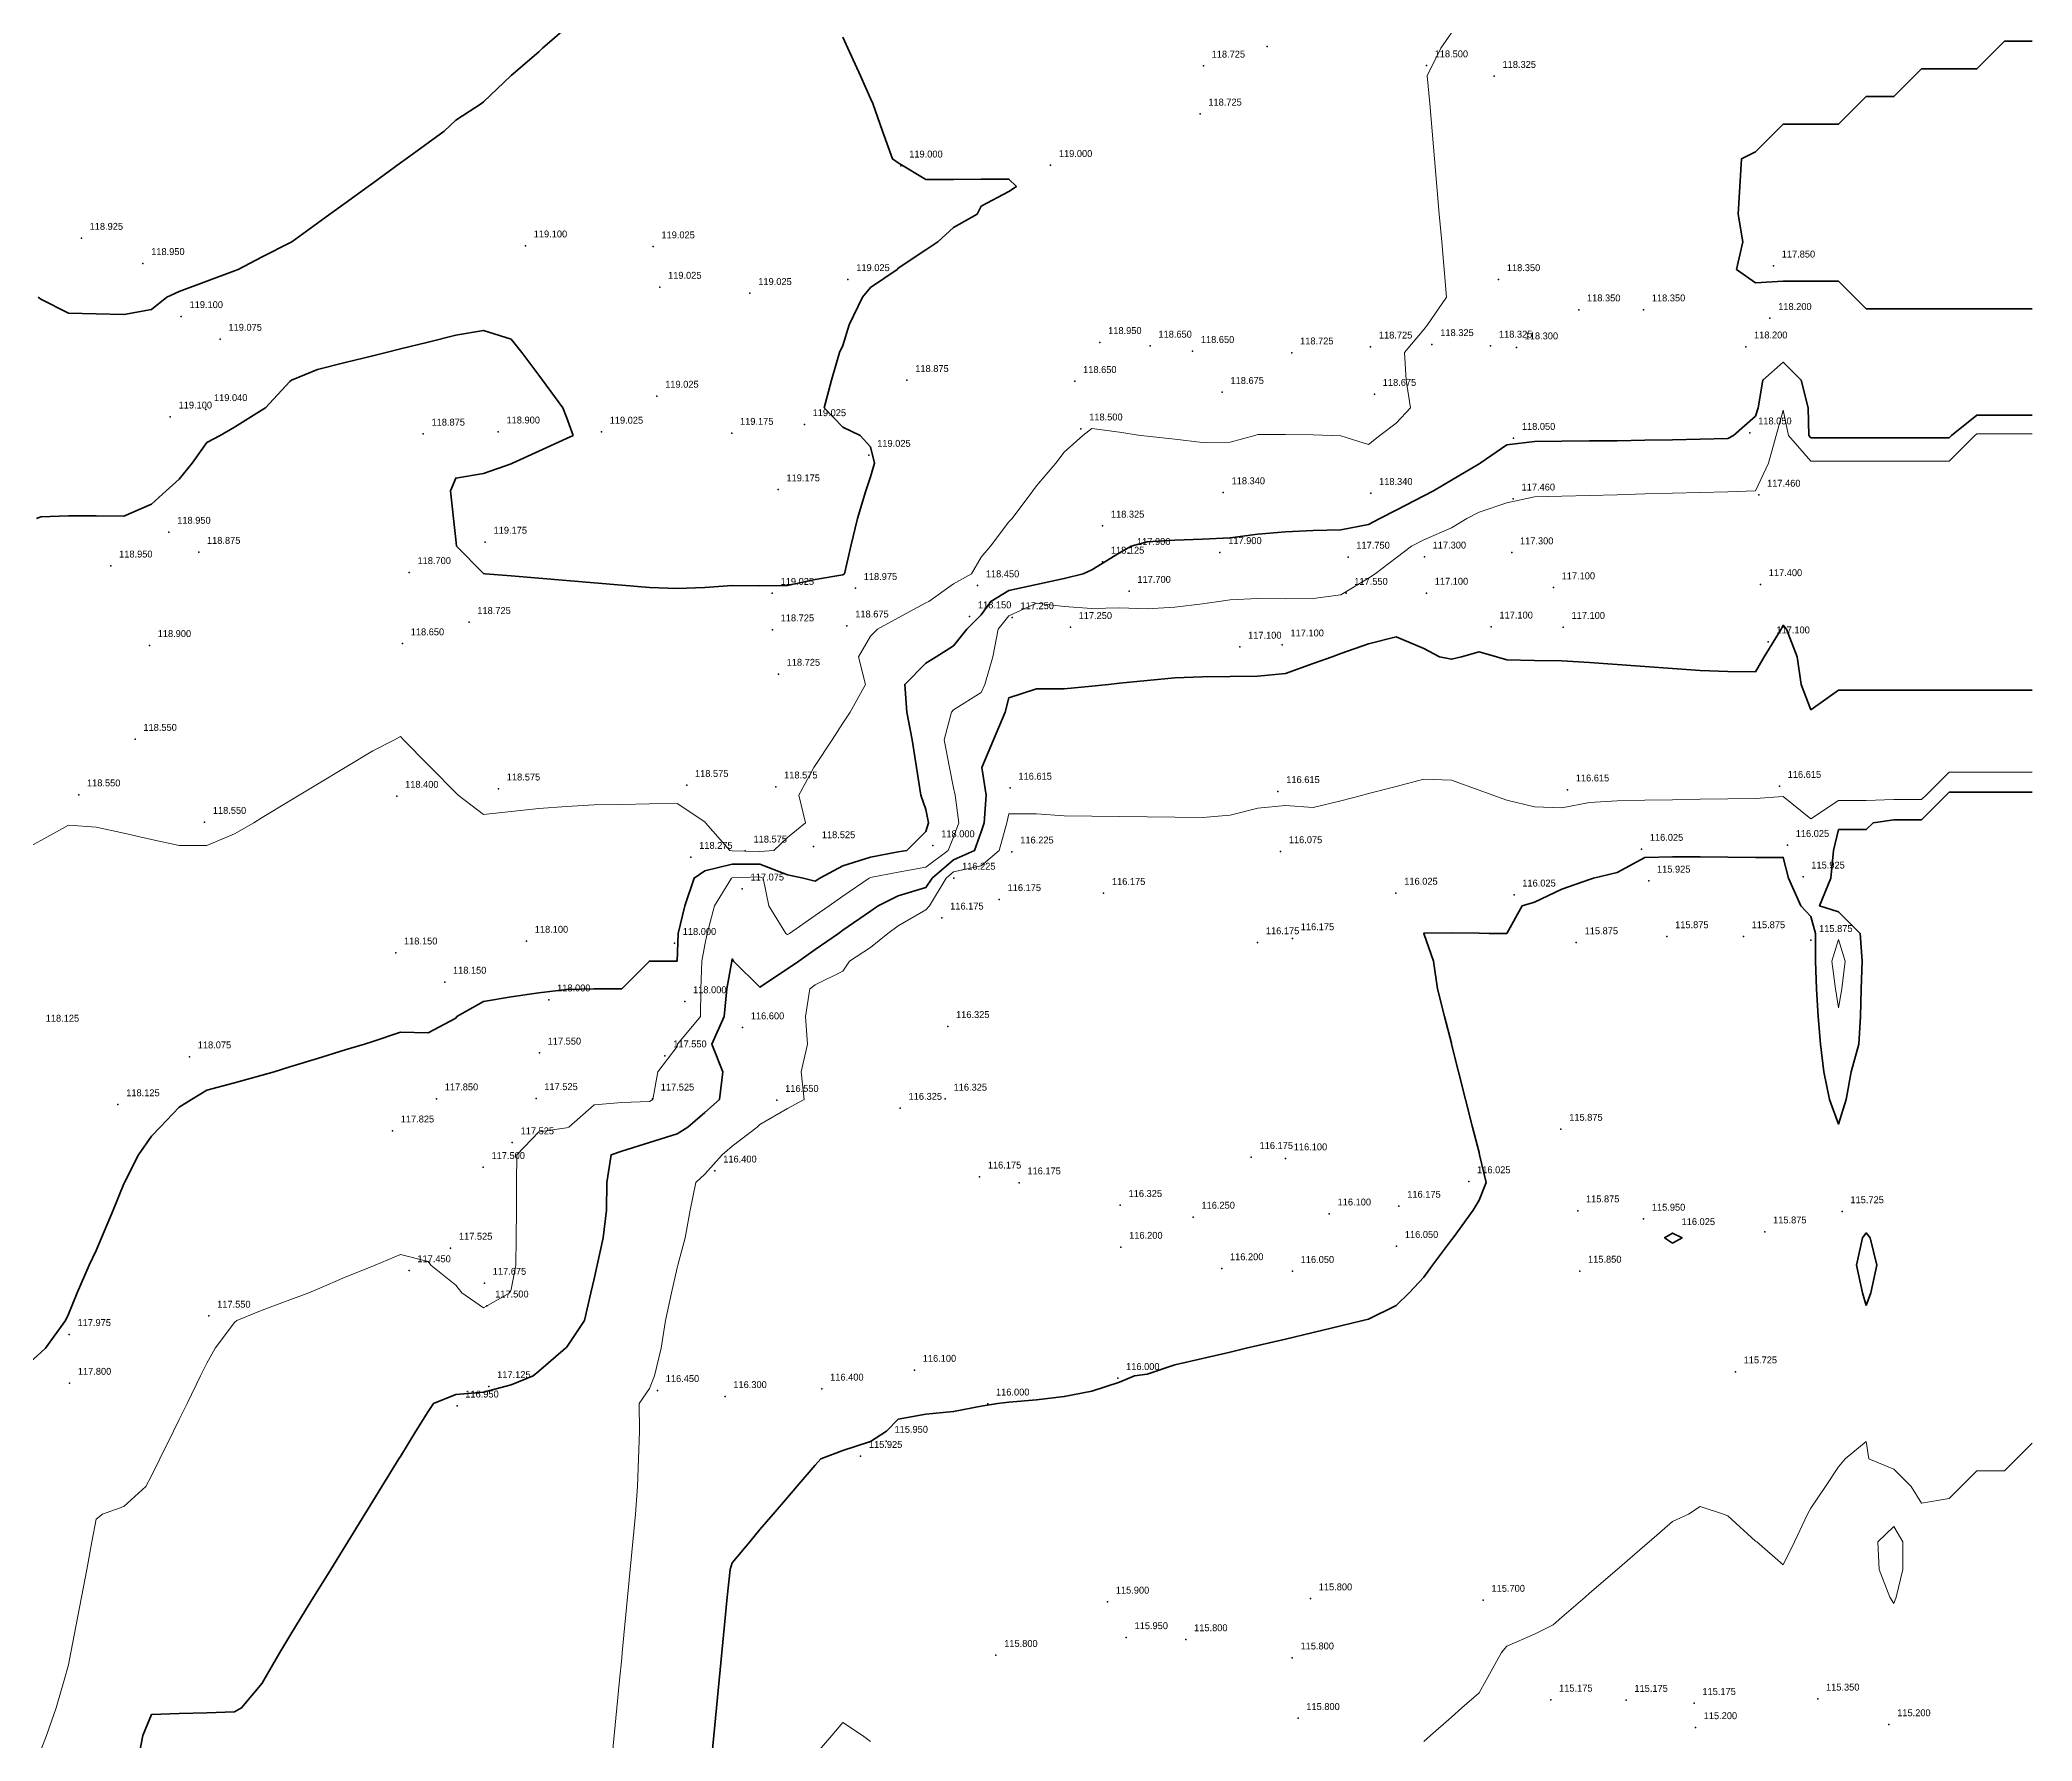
# Model space of a CAD drawing. Header units: metres. Extents: x 287882 to 288136, y 62808 to 63073.
# Drawn here: x 288062.6 to 288134.6, y 62880.8 to 62942.3 of the extents above; entities that cross this region are included whole.
import ezdxf

# ---------------------------------------------------------------- set-up
doc = ezdxf.new("R2010")
doc.units = ezdxf.units.M
for name, color, linetype in [('TOPO-CONT-PRIMARY', 2, 'Continuous'), ('TOPO-CONT-SECONDARY', 253, 'Continuous'), ('TOPO-CONT-TEXT', 3, 'Continuous'), ('TOPO-POINTS', 1, 'Continuous')]:
    doc.layers.add(name, color=color, linetype=linetype)

msp = doc.modelspace()

# ---------------------------------------------------------------- linework, layer by layer
at = {"layer": 'TOPO-CONT-PRIMARY', "lineweight": 35}
for points, elevation in [([(288062.445, 62925.043), (288062.6, 62925.104), (288063.6, 62925.137), (288064.6, 62925.143), (288065.6, 62925.129), (288066.6, 62925.564), (288067.128, 62926.043), (288067.6, 62926.467), (288068.064, 62927.043), (288068.6, 62927.789), (288069.084, 62928.043), (288069.6, 62928.339), (288070.6, 62928.964), (288070.719, 62929.043), (288071.6, 62929.991), (288071.66, 62930.043), (288072.6, 62930.431), (288073.6, 62930.678), (288074.6, 62930.924), (288075.085, 62931.043), (288075.6, 62931.17), (288076.6, 62931.417), (288077.6, 62931.663), (288078.6, 62931.842), (288079.6, 62931.526), (288079.994, 62931.043), (288080.6, 62930.224), (288080.734, 62930.043), (288081.474, 62929.043), (288081.6, 62928.699), (288081.842, 62928.043), (288081.6, 62927.933), (288080.6, 62927.475), (288079.656, 62927.043), (288079.6, 62927.018), (288078.6, 62926.669), (288077.6, 62926.505), (288077.405, 62926.043), (288077.516, 62925.043), (288077.6, 62924.277), (288077.628, 62924.043), (288078.6, 62923.049), (288078.669, 62923.043), (288079.6, 62922.966), (288080.6, 62922.882), (288081.6, 62922.799), (288082.6, 62922.716), (288083.6, 62922.632), (288084.6, 62922.549), (288085.6, 62922.511), (288086.6, 62922.548), (288087.6, 62922.619), (288088.6, 62922.603), (288089.6, 62922.623), (288090.6, 62922.83), (288091.6, 62923.002), (288091.662, 62923.043), (288091.883, 62924.043), (288092.129, 62925.043), (288092.426, 62926.043), (288092.6, 62926.543), (288092.735, 62927.043), (288092.6, 62927.626), (288092.22, 62928.043), (288091.6, 62928.338), (288090.923, 62929.043), (288091.189, 62930.043), (288091.479, 62931.043), (288091.6, 62931.291), (288091.827, 62932.043), (288092.306, 62933.043), (288092.6, 62933.39), (288093.563, 62934.043), (288093.6, 62934.086), (288094.6, 62934.748), (288095.035, 62935.043), (288095.6, 62935.557), (288096.453, 62936.043), (288096.6, 62936.329), (288097.6, 62936.868), (288097.874, 62937.043), (288097.6, 62937.309), (288096.6, 62937.305), (288095.6, 62937.302), (288094.6, 62937.298), (288093.6, 62937.893), (288093.391, 62938.043), (288093.031, 62939.043), (288092.681, 62940.043), (288092.6, 62940.223), (288092.23, 62941.043), (288091.779, 62942.043), (288091.6, 62942.44)], 119), ([(288081.6, 62942.787), (288080.742, 62942.043), (288080.6, 62941.912), (288079.6, 62941.054), (288079.588, 62941.043), (288078.6, 62940.102), (288078.535, 62940.043), (288077.6, 62939.437), (288077.179, 62939.043), (288076.6, 62938.623), (288075.803, 62938.043), (288075.6, 62937.896), (288074.6, 62937.169), (288074.428, 62937.043), (288073.6, 62936.442), (288073.052, 62936.043), (288072.6, 62935.715), (288071.676, 62935.043), (288071.6, 62935.007), (288070.6, 62934.505), (288069.737, 62934.043), (288069.6, 62933.992), (288068.6, 62933.618), (288067.6, 62933.244), (288067.15, 62933.043), (288066.6, 62932.598), (288065.6, 62932.41), (288064.6, 62932.435), (288063.6, 62932.466), (288062.6, 62932.967), (288062.495, 62933.043)], 119), ([(288134.6, 62932.615), (288133.6, 62932.615), (288132.6, 62932.615), (288131.6, 62932.615), (288130.6, 62932.615), (288129.6, 62932.615), (288128.6, 62932.615), (288128.172, 62933.043), (288127.6, 62933.615), (288126.6, 62933.615), (288125.6, 62933.615), (288124.6, 62933.56), (288123.914, 62934.043), (288124.142, 62935.043), (288123.972, 62936.043), (288124.034, 62937.043), (288124.085, 62938.043), (288124.6, 62938.293), (288125.35, 62939.043), (288125.6, 62939.293), (288126.6, 62939.293), (288127.6, 62939.293), (288128.35, 62940.043), (288128.6, 62940.293), (288129.6, 62940.293), (288130.35, 62941.043), (288130.6, 62941.293), (288131.6, 62941.293), (288132.6, 62941.293), (288133.35, 62942.043), (288133.6, 62942.293), (288134.6, 62942.293)], 118), ([(288061.659, 62894.043), (288062.6, 62894.894), (288062.768, 62895.043), (288063.49, 62896.043), (288063.6, 62896.273), (288063.905, 62897.043), (288064.343, 62898.043), (288064.6, 62898.581), (288064.792, 62899.043), (288065.207, 62900.043), (288065.6, 62900.992), (288065.621, 62901.043), (288066.126, 62902.043), (288066.6, 62902.716), (288066.915, 62903.043), (288067.6, 62903.756), (288068.046, 62904.043), (288068.6, 62904.381), (288069.6, 62904.638), (288070.6, 62904.918), (288071.029, 62905.043), (288071.6, 62905.218), (288072.6, 62905.524), (288073.6, 62905.83), (288074.298, 62906.043), (288074.6, 62906.136), (288075.6, 62906.468), (288076.6, 62906.445), (288077.6, 62906.98), (288077.644, 62907.043), (288078.6, 62907.586), (288079.6, 62907.745), (288080.6, 62907.888), (288081.6, 62908.012), (288082.6, 62908.043), (288082.6, 62908.043), (288083.6, 62908.043), (288084.6, 62909.043), (288084.6, 62909.043), (288085.6, 62909.043), (288085.639, 62910.043), (288085.877, 62911.043), (288086.22, 62912.043), (288086.6, 62912.304), (288087.6, 62912.542), (288088.6, 62912.548), (288089.6, 62912.156), (288090.161, 62912.043), (288090.6, 62911.931), (288090.761, 62912.043), (288091.6, 62912.49), (288092.6, 62912.799), (288093.6, 62912.985), (288093.914, 62913.043), (288094.6, 62913.727), (288094.693, 62914.043), (288094.6, 62914.518), (288094.418, 62915.043), (288094.262, 62916.043), (288094.107, 62917.043), (288093.912, 62918.043), (288093.832, 62919.043), (288094.6, 62919.815), (288094.966, 62920.043), (288095.6, 62920.438), (288096.076, 62921.043), (288096.6, 62921.558), (288096.944, 62922.043), (288097.6, 62922.436), (288098.6, 62922.66), (288099.6, 62922.869), (288100.284, 62923.043), (288100.6, 62923.19), (288101.6, 62923.798), (288102.027, 62924.043), (288102.6, 62924.195), (288103.6, 62924.262), (288104.6, 62924.3), (288105.6, 62924.348), (288106.6, 62924.471), (288107.6, 62924.564), (288108.6, 62924.611), (288109.6, 62924.629), (288110.6, 62924.828), (288111.015, 62925.043), (288111.6, 62925.348), (288112.6, 62925.859), (288112.958, 62926.043), (288113.6, 62926.424), (288114.6, 62927.018), (288114.643, 62927.043), (288115.6, 62927.7), (288116.6, 62927.824), (288117.6, 62927.834), (288118.6, 62927.844), (288119.6, 62927.853), (288120.6, 62927.868), (288121.6, 62927.89), (288122.6, 62927.912), (288123.6, 62927.935), (288123.802, 62928.043), (288124.6, 62928.743), (288124.69, 62929.043), (288124.857, 62930.043), (288125.6, 62930.689), (288126.246, 62930.043), (288126.507, 62929.043), (288126.527, 62928.043), (288126.6, 62927.959), (288127.6, 62927.959), (288128.6, 62927.959), (288129.6, 62927.959), (288130.6, 62927.959), (288131.6, 62927.959), (288131.685, 62928.043), (288132.6, 62928.773), (288133.6, 62928.773), (288134.6, 62928.773)], 118), ([(288066.094, 62880.043), (288066.284, 62881.043), (288066.6, 62881.807), (288067.6, 62881.84), (288068.6, 62881.869), (288069.6, 62881.898), (288069.853, 62882.043), (288070.6, 62882.938), (288070.659, 62883.043), (288071.233, 62884.043), (288071.6, 62884.651), (288071.843, 62885.043), (288072.46, 62886.043), (288072.6, 62886.271), (288073.077, 62887.043), (288073.6, 62887.892), (288073.694, 62888.043), (288074.311, 62889.043), (288074.6, 62889.513), (288074.928, 62890.043), (288075.545, 62891.043), (288075.6, 62891.133), (288076.162, 62892.043), (288076.6, 62892.754), (288076.791, 62893.043), (288077.6, 62893.368), (288078.6, 62893.459), (288079.6, 62893.725), (288080.397, 62894.043), (288080.6, 62894.217), (288081.568, 62895.043), (288081.6, 62895.074), (288082.26, 62896.043), (288082.485, 62897.043), (288082.6, 62897.554), (288082.71, 62898.043), (288082.935, 62899.043), (288083.052, 62900.043), (288083.058, 62901.043), (288083.221, 62902.043), (288083.6, 62902.171), (288084.6, 62902.484), (288085.6, 62902.797), (288085.992, 62903.043), (288086.6, 62903.572), (288087.138, 62904.043), (288087.262, 62905.043), (288086.855, 62906.043), (288087.301, 62907.043), (288087.405, 62908.043), (288087.585, 62909.043), (288087.6, 62909.117), (288087.645, 62909.043), (288088.6, 62908.099), (288089.6, 62908.762), (288090.005, 62909.043), (288090.6, 62909.458), (288091.441, 62910.043), (288091.6, 62910.154), (288092.6, 62910.85), (288092.877, 62911.043), (288093.6, 62911.406), (288094.6, 62911.705), (288094.832, 62912.043), (288095.6, 62912.7), (288096.358, 62913.043), (288096.6, 62913.72), (288096.701, 62914.043), (288096.784, 62915.043), (288096.617, 62916.043), (288097.043, 62917.043), (288097.46, 62918.043), (288097.6, 62918.559), (288098.6, 62918.882), (288099.6, 62918.884), (288100.6, 62918.984), (288101.2, 62919.043), (288101.6, 62919.083), (288102.6, 62919.183), (288103.6, 62919.283), (288104.6, 62919.314), (288105.6, 62919.329), (288106.6, 62919.34), (288107.6, 62919.439), (288108.6, 62919.797), (288109.289, 62920.043), (288109.6, 62920.155), (288110.6, 62920.513), (288111.6, 62920.758), (288112.6, 62920.342), (288113.171, 62920.043), (288113.6, 62919.953), (288113.964, 62920.043), (288114.6, 62920.227), (288115.235, 62920.043), (288115.6, 62919.93), (288116.6, 62919.905), (288117.6, 62919.9), (288118.6, 62919.834), (288119.6, 62919.763), (288120.6, 62919.693), (288121.6, 62919.622), (288122.6, 62919.551), (288123.6, 62919.511), (288124.6, 62919.501), (288124.916, 62920.043), (288125.525, 62921.043), (288125.6, 62921.181), (288125.717, 62921.043), (288126.109, 62920.043), (288126.253, 62919.043), (288126.6, 62918.128), (288127.6, 62918.837), (288128.6, 62918.837), (288129.6, 62918.837), (288130.6, 62918.837), (288131.6, 62918.837), (288132.6, 62918.837), (288133.6, 62918.837), (288134.6, 62918.837)], 117), ([(288086.834, 62880.043), (288086.931, 62881.043), (288087.027, 62882.043), (288087.123, 62883.043), (288087.22, 62884.043), (288087.316, 62885.043), (288087.412, 62886.043), (288087.517, 62887.043), (288087.6, 62887.286), (288088.228, 62888.043), (288088.6, 62888.491), (288089.074, 62889.043), (288089.6, 62889.653), (288089.937, 62890.043), (288090.6, 62890.813), (288090.799, 62891.043), (288091.6, 62891.353), (288092.6, 62891.674), (288093.173, 62892.043), (288093.6, 62892.485), (288094.6, 62892.665), (288095.6, 62892.754), (288096.6, 62892.946), (288097.185, 62893.043), (288097.6, 62893.094), (288098.6, 62893.175), (288099.6, 62893.298), (288100.6, 62893.49), (288101.6, 62893.823), (288102.143, 62894.043), (288102.6, 62894.104), (288103.6, 62894.441), (288104.6, 62894.674), (288105.6, 62894.907), (288106.184, 62895.043), (288106.6, 62895.14), (288107.6, 62895.374), (288108.6, 62895.611), (288109.6, 62895.851), (288110.402, 62896.043), (288110.6, 62896.091), (288111.6, 62896.594), (288112.072, 62897.043), (288112.6, 62897.617), (288112.921, 62898.043), (288113.6, 62898.96), (288113.662, 62899.043), (288114.39, 62900.043), (288114.6, 62900.402), (288114.856, 62901.043), (288114.62, 62902.043), (288114.6, 62902.121), (288114.365, 62903.043), (288114.115, 62904.043), (288113.862, 62905.043), (288113.609, 62906.043), (288113.6, 62906.08), (288113.354, 62907.043), (288113.104, 62908.043), (288112.953, 62909.043), (288112.6, 62910.039), (288112.599, 62910.043), (288112.6, 62910.046), (288113.6, 62910.064), (288114.6, 62910.049), (288114.961, 62910.043), (288115.6, 62910.034), (288115.606, 62910.043), (288116.164, 62911.043), (288116.6, 62911.177), (288117.6, 62911.636), (288118.6, 62911.994), (288118.737, 62912.043), (288119.6, 62912.238), (288120.6, 62912.789), (288121.6, 62912.815), (288122.6, 62912.809), (288123.6, 62912.801), (288124.6, 62912.79), (288125.6, 62912.789), (288125.793, 62912.043), (288126.241, 62911.043), (288126.6, 62910.652), (288126.763, 62910.043), (288126.763, 62909.043), (288126.807, 62908.043), (288126.866, 62907.043), (288126.947, 62906.043), (288127.069, 62905.043), (288127.269, 62904.043), (288127.6, 62903.152), (288127.878, 62904.043), (288128.05, 62905.043), (288128.334, 62906.043), (288128.388, 62907.043), (288128.423, 62908.043), (288128.449, 62909.043), (288128.38, 62910.043), (288127.6, 62910.824), (288126.908, 62911.043), (288127.325, 62912.043), (288127.419, 62913.043), (288127.6, 62913.793), (288128.6, 62913.793), (288128.85, 62914.043), (288129.6, 62914.152), (288130.6, 62914.152), (288131.492, 62915.043), (288131.6, 62915.152), (288132.6, 62915.152), (288133.6, 62915.152), (288134.6, 62915.152)], 116), ([(288121.6, 62898.85), (288121.944, 62899.043), (288121.6, 62899.209), (288121.309, 62899.043), (288121.6, 62898.85)], 116), ([(288128.6, 62896.586), (288128.765, 62897.043), (288128.987, 62898.043), (288128.74, 62899.043), (288128.6, 62899.214), (288128.468, 62899.043), (288128.248, 62898.043), (288128.463, 62897.043), (288128.6, 62896.586)], 116)]:
    msp.add_lwpolyline(points, dxfattribs=dict(at, elevation=elevation))
at = {"layer": 'TOPO-CONT-SECONDARY', "lineweight": 13}
for points, elevation in [([(288061.937, 62913.043), (288062.6, 62913.406), (288063.6, 62913.953), (288064.6, 62913.879), (288065.6, 62913.661), (288066.6, 62913.442), (288067.6, 62913.224), (288068.6, 62913.22), (288069.6, 62913.644), (288070.295, 62914.043), (288070.6, 62914.227), (288071.6, 62914.835), (288071.941, 62915.043), (288072.6, 62915.439), (288073.6, 62916.04), (288073.606, 62916.043), (288074.6, 62916.64), (288075.389, 62917.043), (288075.6, 62917.158), (288075.713, 62917.043), (288076.6, 62916.142), (288076.697, 62916.043), (288077.6, 62915.126), (288077.681, 62915.043), (288078.6, 62914.338), (288079.6, 62914.449), (288080.6, 62914.553), (288081.6, 62914.626), (288082.6, 62914.685), (288083.6, 62914.704), (288084.6, 62914.722), (288085.6, 62914.741), (288086.6, 62914.073), (288086.629, 62914.043), (288087.509, 62913.043), (288087.6, 62913.031), (288088.6, 62913.002), (288089.1, 62913.043), (288089.6, 62913.506), (288090.25, 62914.043), (288090.008, 62915.043), (288090.552, 62916.043), (288090.6, 62916.117), (288091.206, 62917.043), (288091.6, 62917.648), (288091.859, 62918.043), (288092.419, 62919.043), (288092.158, 62920.043), (288092.6, 62920.79), (288092.854, 62921.043), (288093.6, 62921.456), (288094.6, 62921.992), (288094.703, 62922.043), (288095.6, 62922.684), (288096.244, 62923.043), (288096.6, 62923.638), (288096.94, 62924.043), (288097.6, 62924.915), (288097.714, 62925.043), (288098.466, 62926.043), (288098.6, 62926.217), (288099.299, 62927.043), (288099.6, 62927.442), (288100.273, 62928.043), (288100.6, 62928.289), (288101.6, 62928.162), (288102.362, 62928.043), (288102.6, 62928.014), (288103.6, 62927.905), (288104.6, 62927.793), (288105.6, 62927.805), (288106.492, 62928.043), (288106.6, 62928.075), (288107.6, 62928.074), (288108.6, 62928.07), (288109.279, 62928.043), (288109.6, 62928.031), (288110.6, 62927.713), (288111.017, 62928.043), (288111.6, 62928.484), (288112.126, 62929.043), (288111.967, 62930.043), (288111.91, 62931.043), (288112.6, 62931.873), (288112.735, 62932.043), (288113.426, 62933.043), (288113.338, 62934.043), (288113.251, 62935.043), (288113.164, 62936.043), (288113.077, 62937.043), (288112.989, 62938.043), (288112.904, 62939.043), (288112.822, 62940.043), (288112.721, 62941.043), (288113.224, 62942.043), (288113.6, 62942.596)], 118.5), ([(288062.6, 62880.515), (288062.802, 62881.043), (288063.145, 62882.043), (288063.441, 62883.043), (288063.6, 62883.601), (288063.684, 62884.043), (288063.874, 62885.043), (288064.065, 62886.043), (288064.255, 62887.043), (288064.445, 62888.043), (288064.6, 62888.861), (288064.83, 62889.043), (288065.6, 62889.32), (288066.392, 62890.043), (288066.6, 62890.437), (288066.899, 62891.043), (288067.391, 62892.043), (288067.6, 62892.47), (288067.882, 62893.043), (288068.374, 62894.043), (288068.6, 62894.503), (288068.901, 62895.043), (288069.6, 62895.973), (288069.689, 62896.043), (288070.6, 62896.422), (288071.6, 62896.797), (288072.289, 62897.043), (288072.6, 62897.178), (288073.6, 62897.619), (288074.6, 62898.013), (288074.683, 62898.043), (288075.6, 62898.431), (288076.6, 62898.179), (288076.696, 62898.043), (288077.6, 62897.321), (288077.825, 62897.043), (288078.6, 62896.512), (288079.555, 62897.043), (288079.6, 62897.175), (288079.769, 62898.043), (288079.788, 62899.043), (288079.793, 62900.043), (288079.799, 62901.043), (288079.805, 62902.043), (288080.6, 62902.873), (288081.6, 62903.011), (288081.687, 62903.043), (288082.6, 62903.839), (288083.6, 62903.934), (288084.6, 62903.969), (288084.729, 62904.043), (288084.912, 62905.043), (288085.6, 62905.948), (288085.622, 62906.043), (288086.446, 62907.043), (288086.456, 62908.043), (288086.502, 62909.043), (288086.6, 62909.624), (288086.687, 62910.043), (288086.96, 62911.043), (288087.575, 62912.043), (288087.6, 62912.053), (288088.6, 62912.093), (288088.711, 62912.043), (288088.916, 62911.043), (288089.534, 62910.043), (288089.6, 62909.998), (288089.665, 62910.043), (288090.6, 62910.695), (288091.101, 62911.043), (288091.6, 62911.391), (288092.544, 62912.043), (288092.6, 62912.067), (288093.6, 62912.252), (288094.6, 62912.438), (288095.406, 62913.043), (288095.6, 62913.525), (288095.796, 62914.043), (288095.652, 62915.043), (288095.6, 62915.308), (288095.457, 62916.043), (288095.261, 62917.043), (288095.522, 62918.043), (288095.6, 62918.123), (288096.6, 62918.746), (288096.726, 62919.043), (288097.023, 62920.043), (288097.212, 62921.043), (288097.6, 62921.528), (288098.6, 62921.984), (288099.6, 62921.864), (288100.6, 62921.788), (288101.6, 62921.81), (288102.6, 62921.77), (288103.6, 62921.839), (288104.6, 62921.951), (288105.193, 62922.043), (288105.6, 62922.106), (288106.6, 62922.145), (288107.6, 62922.142), (288108.6, 62922.15), (288109.6, 62922.277), (288110.6, 62922.887), (288110.84, 62923.043), (288111.6, 62923.617), (288112.153, 62924.043), (288112.6, 62924.27), (288113.6, 62924.704), (288114.158, 62925.043), (288114.6, 62925.271), (288115.6, 62925.602), (288116.6, 62925.824), (288117.6, 62925.851), (288118.6, 62925.876), (288119.6, 62925.901), (288120.6, 62925.927), (288121.6, 62925.954), (288122.6, 62925.982), (288123.6, 62926.001), (288124.6, 62926.037), (288124.602, 62926.043), (288125.063, 62927.043), (288125.349, 62928.043), (288125.6, 62928.961), (288125.791, 62928.043), (288126.6, 62927.111), (288127.6, 62927.111), (288128.6, 62927.111), (288129.6, 62927.111), (288130.6, 62927.111), (288131.6, 62927.111), (288132.532, 62928.043), (288132.6, 62928.097), (288133.6, 62928.097), (288134.6, 62928.097)], 117.5), ([(288083.235, 62880.043), (288083.331, 62881.043), (288083.428, 62882.043), (288083.524, 62883.043), (288083.6, 62883.836), (288083.62, 62884.043), (288083.717, 62885.043), (288083.813, 62886.043), (288083.909, 62887.043), (288084.005, 62888.043), (288084.102, 62889.043), (288084.172, 62890.043), (288084.202, 62891.043), (288084.249, 62892.043), (288084.234, 62893.043), (288084.6, 62893.593), (288084.789, 62894.043), (288085.031, 62895.043), (288085.188, 62896.043), (288085.395, 62897.043), (288085.6, 62897.956), (288085.63, 62898.043), (288085.895, 62899.043), (288086.07, 62900.043), (288086.278, 62901.043), (288086.6, 62901.342), (288087.235, 62902.043), (288087.6, 62902.356), (288088.499, 62903.043), (288088.6, 62903.13), (288089.6, 62903.716), (288090.193, 62904.043), (288090.095, 62905.043), (288090.313, 62906.043), (288090.241, 62907.043), (288090.397, 62908.043), (288090.6, 62908.182), (288091.6, 62908.683), (288091.834, 62909.043), (288092.6, 62909.534), (288093.218, 62910.043), (288093.6, 62910.31), (288094.6, 62910.897), (288094.734, 62911.043), (288095.334, 62912.043), (288095.6, 62912.271), (288096.6, 62912.481), (288097.251, 62913.043), (288097.521, 62914.043), (288097.6, 62914.36), (288098.6, 62914.36), (288099.6, 62914.291), (288100.6, 62914.278), (288101.6, 62914.266), (288102.6, 62914.253), (288103.6, 62914.241), (288104.6, 62914.228), (288105.6, 62914.314), (288106.6, 62914.57), (288107.6, 62914.668), (288108.6, 62914.594), (288109.6, 62914.836), (288110.394, 62915.043), (288110.6, 62915.097), (288111.6, 62915.358), (288112.6, 62915.619), (288113.6, 62915.58), (288114.6, 62915.222), (288115.098, 62915.043), (288115.6, 62914.863), (288116.6, 62914.616), (288117.6, 62914.579), (288118.6, 62914.779), (288119.6, 62914.839), (288120.6, 62914.856), (288121.6, 62914.872), (288122.6, 62914.889), (288123.6, 62914.907), (288124.6, 62914.925), (288125.6, 62914.996), (288126.6, 62914.181), (288127.6, 62914.849), (288128.6, 62914.849), (288129.6, 62914.877), (288130.6, 62914.877), (288130.767, 62915.043), (288131.6, 62915.877), (288132.6, 62915.877), (288133.6, 62915.877), (288134.6, 62915.877)], 116.5), ([(288127.6, 62907.357), (288127.716, 62908.043), (288127.843, 62909.043), (288127.6, 62909.823), (288127.361, 62909.043), (288127.489, 62908.043), (288127.6, 62907.357)], 116.5), ([(288112.6, 62880.828), (288112.845, 62881.043), (288113.6, 62881.707), (288113.983, 62882.043), (288114.6, 62882.586), (288114.856, 62883.043), (288115.407, 62884.043), (288115.6, 62884.28), (288116.6, 62884.71), (288117.276, 62885.043), (288117.6, 62885.324), (288118.434, 62886.043), (288118.6, 62886.187), (288119.592, 62887.043), (288119.6, 62887.051), (288120.6, 62887.914), (288120.75, 62888.043), (288121.6, 62888.778), (288122.174, 62889.043), (288122.6, 62889.325), (288123.435, 62889.043), (288123.6, 62888.982), (288124.6, 62888.066), (288124.644, 62888.043), (288125.6, 62887.221), (288126.003, 62888.043), (288126.479, 62889.043), (288126.6, 62889.26), (288127.123, 62890.043), (288127.6, 62890.76), (288127.834, 62891.043), (288128.6, 62891.676), (288128.694, 62891.043), (288129.6, 62890.672), (288130.228, 62890.043), (288130.6, 62889.443), (288131.6, 62889.615), (288132.029, 62890.043), (288132.6, 62890.615), (288133.6, 62890.615), (288134.029, 62891.043), (288134.6, 62891.615)], 115.5), ([(288129.6, 62885.815), (288129.683, 62886.043), (288129.928, 62887.043), (288129.928, 62888.043), (288129.6, 62888.599), (288129.018, 62888.043), (288129.071, 62887.043), (288129.451, 62886.043), (288129.6, 62885.815)], 115.5), ([(288090.6, 62880.346), (288091.196, 62881.043), (288091.6, 62881.512), (288092.311, 62881.043), (288092.6, 62880.829)], 115.5)]:
    msp.add_lwpolyline(points, dxfattribs=dict(at, elevation=elevation))
at = {"layer": 'TOPO-POINTS'}
for p in [(288106.945, 62942.098), (288104.632, 62941.402), (288112.695, 62941.412), (288115.15, 62941.031), (288104.513, 62939.668), (288093.697, 62937.791), (288099.108, 62937.809), (288064.061, 62935.177), (288080.119, 62934.902), (288084.736, 62934.868), (288066.287, 62934.265), (288091.782, 62933.684), (288115.305, 62933.683), (288125.245, 62934.175), (288084.976, 62933.407), (288088.239, 62933.182), (288067.674, 62932.347), (288118.204, 62932.59), (288120.548, 62932.589), (288125.118, 62932.279), (288069.082, 62931.528), (288100.889, 62931.409), (288102.707, 62931.279), (288104.241, 62931.087), (288107.829, 62931.034), (288110.679, 62931.247), (288112.899, 62931.335), (288115.02, 62931.279), (288115.95, 62931.217), (288124.243, 62931.25), (288093.915, 62930.037), (288099.984, 62930), (288084.873, 62929.469), (288105.313, 62929.605), (288110.82, 62929.535), (288067.279, 62928.717), (288068.558, 62928.985), (288076.423, 62928.099), (288079.135, 62928.176), (288082.866, 62928.169), (288087.578, 62928.128), (288090.204, 62928.441), (288100.204, 62928.285), (288115.849, 62927.944), (288124.394, 62928.142), (288092.539, 62927.332), (288089.259, 62926.084), (288105.352, 62925.979), (288110.686, 62925.955), (288115.839, 62925.752), (288124.714, 62925.891), (288067.229, 62924.55), (288100.989, 62924.772), (288068.304, 62923.825), (288078.668, 62924.191), (288101.933, 62923.784), (288105.231, 62923.815), (288109.864, 62923.649), (288112.623, 62923.654), (288115.781, 62923.808), (288065.127, 62923.331), (288075.917, 62923.093), (288100.988, 62923.47), (288089.046, 62922.342), (288092.051, 62922.518), (288096.467, 62922.615), (288101.947, 62922.415), (288109.79, 62922.342), (288112.699, 62922.347), (288117.287, 62922.544), (288124.776, 62922.657), (288096.181, 62921.495), (288097.72, 62921.463), (288078.08, 62921.289), (288089.048, 62921.022), (288091.745, 62921.163), (288099.822, 62921.108), (288115.038, 62921.124), (288117.645, 62921.111), (288066.522, 62920.456), (288075.671, 62920.518), (288105.949, 62920.397), (288107.482, 62920.478), (288125.052, 62920.587), (288089.265, 62919.417), (288066.005, 62917.064), (288063.965, 62915.057), (288075.468, 62915.005), (288079.145, 62915.271), (288085.95, 62915.398), (288089.173, 62915.343), (288097.645, 62915.299), (288107.33, 62915.177), (288117.799, 62915.236), (288125.462, 62915.364), (288068.515, 62914.064), (288086.101, 62912.798), (288088.067, 62913.026), (288090.536, 62913.185), (288094.854, 62913.218), (288097.711, 62912.993), (288107.423, 62913.004), (288120.476, 62913.089), (288125.751, 62913.228), (288095.607, 62912.045), (288126.316, 62912.087), (288087.961, 62911.654), (288097.254, 62911.271), (288101.025, 62911.494), (288111.596, 62911.502), (288115.865, 62911.436), (288120.735, 62911.94), (288095.177, 62910.604), (288107.855, 62909.858), (288121.391, 62909.931), (288124.159, 62909.931), (288075.427, 62909.342), (288080.157, 62909.765), (288085.508, 62909.688), (288106.593, 62909.713), (288118.118, 62909.711), (288126.597, 62909.793), (288077.199, 62908.285), (288080.963, 62907.645), (288085.88, 62907.579), (288087.969, 62906.636), (288095.389, 62906.682), (288067.971, 62905.585), (288080.623, 62905.723), (288085.163, 62905.622), (288076.902, 62904.067), (288080.502, 62904.077), (288065.384, 62903.856), (288084.713, 62904.062), (288089.211, 62904.012), (288093.673, 62903.726), (288095.301, 62904.058), (288075.309, 62902.907), (288117.561, 62902.969), (288079.644, 62902.479), (288106.365, 62901.95), (288078.593, 62901.586), (288086.971, 62901.46), (288096.539, 62901.243), (288107.601, 62901.9), (288097.97, 62901.031), (288114.23, 62901.072), (288101.629, 62900.216), (288104.265, 62899.79), (288109.187, 62899.907), (288111.705, 62900.186), (288118.167, 62900.019), (288127.73, 62899.989), (288120.549, 62899.718), (288121.624, 62899.197), (288124.932, 62899.258), (288077.414, 62898.668), (288101.649, 62898.702), (288111.617, 62898.734), (288075.912, 62897.855), (288105.295, 62897.928), (288107.851, 62897.83), (288118.241, 62897.838), (288078.638, 62897.401), (288068.672, 62896.212), (288078.725, 62896.58), (288063.623, 62895.547), (288094.186, 62894.256), (288123.868, 62894.198), (288063.634, 62893.786), (288078.797, 62893.667), (288084.893, 62893.524), (288087.337, 62893.306), (288090.837, 62893.576), (288101.539, 62893.96), (288077.645, 62892.965), (288096.834, 62893.037), (288092.238, 62891.143), (288093.165, 62891.689), (288101.167, 62885.875), (288108.505, 62885.993), (288114.751, 62885.941), (288097.131, 62883.948), (288101.844, 62884.591), (288103.998, 62884.516), (288107.845, 62883.857), (288117.195, 62882.332), (288119.918, 62882.324), (288122.378, 62882.213), (288126.846, 62882.37), (288108.055, 62881.667), (288122.423, 62881.337), (288129.421, 62881.443)]:
    msp.add_point(p, dxfattribs=at)

# ---------------------------------------------------------------- texts
at = {"layer": 'TOPO-CONT-TEXT'}
for s, p in [('118.725', (288104.932, 62941.702)), ('118.500', (288112.995, 62941.712)), ('118.325', (288115.45, 62941.331)), ('118.725', (288104.813, 62939.968)), ('119.000', (288093.997, 62938.091)), ('119.000', (288099.408, 62938.109)), ('118.925', (288064.361, 62935.477)), ('119.100', (288080.419, 62935.202)), ('119.025', (288085.036, 62935.168)), ('118.950', (288066.587, 62934.565)), ('117.850', (288125.545, 62934.475)), ('119.025', (288085.276, 62933.707)), ('119.025', (288088.539, 62933.482)), ('119.025', (288092.082, 62933.984)), ('118.350', (288115.605, 62933.983)), ('119.100', (288067.974, 62932.647)), ('118.350', (288118.504, 62932.89)), ('118.350', (288120.848, 62932.889)), ('118.200', (288125.418, 62932.579)), ('119.075', (288069.382, 62931.828)), ('118.950', (288101.189, 62931.709)), ('118.650', (288103.007, 62931.579)), ('118.650', (288104.541, 62931.387)), ('118.725', (288108.129, 62931.334)), ('118.725', (288110.979, 62931.547)), ('118.325', (288113.199, 62931.635)), ('118.325', (288115.32, 62931.579)), ('118.300', (288116.25, 62931.517)), ('118.200', (288124.543, 62931.55)), ('119.025', (288085.173, 62929.769)), ('118.875', (288094.215, 62930.337)), ('118.650', (288100.284, 62930.3)), ('118.675', (288105.613, 62929.905)), ('118.675', (288111.12, 62929.835)), ('119.040', (288068.858, 62929.285)), ('119.100', (288067.579, 62929.017)), ('118.875', (288076.723, 62928.399)), ('118.900', (288079.435, 62928.476)), ('119.025', (288083.166, 62928.469)), ('119.175', (288087.878, 62928.428)), ('119.025', (288090.504, 62928.741)), ('118.500', (288100.504, 62928.585)), ('118.050', (288124.694, 62928.442)), ('119.025', (288092.839, 62927.632)), ('118.050', (288116.149, 62928.244)), ('119.175', (288089.559, 62926.384)), ('118.340', (288105.652, 62926.279)), ('118.340', (288110.986, 62926.255)), ('117.460', (288125.014, 62926.191)), ('117.460', (288116.139, 62926.052)), ('118.950', (288067.529, 62924.85)), ('118.325', (288101.289, 62925.072)), ('118.875', (288068.604, 62924.125)), ('119.175', (288078.968, 62924.491)), ('117.900', (288102.233, 62924.084)), ('117.900', (288105.531, 62924.115)), ('117.300', (288116.081, 62924.108)), ('118.950', (288065.427, 62923.631)), ('118.700', (288076.217, 62923.393)), ('118.125', (288101.288, 62923.77)), ('117.750', (288110.164, 62923.949)), ('117.300', (288112.923, 62923.954)), ('119.025', (288089.346, 62922.642)), ('118.975', (288092.351, 62922.818)), ('118.450', (288096.767, 62922.915)), ('117.700', (288102.247, 62922.715)), ('117.550', (288110.09, 62922.642)), ('117.100', (288112.999, 62922.647)), ('117.100', (288117.587, 62922.844)), ('117.400', (288125.076, 62922.957)), ('118.725', (288078.38, 62921.589)), ('118.725', (288089.348, 62921.322)), ('118.675', (288092.045, 62921.463)), ('118.150', (288096.481, 62921.795)), ('117.250', (288098.02, 62921.763)), ('117.250', (288100.122, 62921.408)), ('117.100', (288115.338, 62921.424)), ('117.100', (288117.945, 62921.411)), ('118.900', (288066.822, 62920.756)), ('118.650', (288075.971, 62920.818)), ('117.100', (288106.249, 62920.697)), ('117.100', (288107.782, 62920.778)), ('117.100', (288125.352, 62920.887)), ('118.725', (288089.565, 62919.717)), ('118.550', (288066.305, 62917.364)), ('118.550', (288064.265, 62915.357)), ('118.575', (288079.445, 62915.571)), ('118.575', (288086.25, 62915.698)), ('118.575', (288089.473, 62915.643)), ('116.615', (288097.945, 62915.599)), ('116.615', (288107.63, 62915.477)), ('116.615', (288118.099, 62915.536)), ('116.615', (288125.762, 62915.664)), ('118.400', (288075.768, 62915.305)), ('118.550', (288068.815, 62914.364)), ('118.575', (288088.367, 62913.326)), ('118.525', (288090.836, 62913.485)), ('118.000', (288095.154, 62913.518)), ('116.225', (288098.011, 62913.293)), ('116.075', (288107.723, 62913.304)), ('116.025', (288120.776, 62913.389)), ('116.025', (288126.051, 62913.528)), ('118.275', (288086.401, 62913.098)), ('117.075', (288088.261, 62911.954)), ('116.225', (288095.907, 62912.345)), ('116.175', (288101.325, 62911.794)), ('116.025', (288111.896, 62911.802)), ('116.025', (288116.165, 62911.736)), ('115.925', (288121.035, 62912.24)), ('115.925', (288126.616, 62912.387)), ('116.175', (288097.554, 62911.571)), ('116.175', (288095.477, 62910.904)), ('118.150', (288075.727, 62909.642)), ('118.100', (288080.457, 62910.065)), ('118.000', (288085.808, 62909.988)), ('116.175', (288106.893, 62910.013)), ('116.175', (288108.155, 62910.158)), ('115.875', (288118.418, 62910.011)), ('115.875', (288121.691, 62910.231)), ('115.875', (288124.459, 62910.231)), ('115.875', (288126.897, 62910.093)), ('118.150', (288077.499, 62908.585)), ('118.000', (288081.263, 62907.945)), ('118.000', (288086.18, 62907.879)), ('118.125', (288062.774, 62906.85)), ('116.600', (288088.269, 62906.936)), ('116.325', (288095.689, 62906.982)), ('117.550', (288080.923, 62906.023)), ('118.075', (288068.271, 62905.885)), ('117.550', (288085.463, 62905.922)), ('118.125', (288065.684, 62904.156)), ('117.850', (288077.202, 62904.367)), ('117.525', (288080.802, 62904.377)), ('117.525', (288085.013, 62904.362)), ('116.550', (288089.511, 62904.312)), ('116.325', (288093.973, 62904.026)), ('116.325', (288095.601, 62904.358)), ('117.825', (288075.609, 62903.207)), ('115.875', (288117.861, 62903.269)), ('117.525', (288079.944, 62902.779)), ('117.500', (288078.893, 62901.886)), ('116.400', (288087.271, 62901.76)), ('116.175', (288106.665, 62902.25)), ('116.100', (288107.901, 62902.2)), ('116.175', (288096.839, 62901.543)), ('116.175', (288098.27, 62901.331)), ('116.025', (288114.53, 62901.372)), ('116.325', (288101.929, 62900.516)), ('116.175', (288112.005, 62900.486)), ('115.875', (288118.467, 62900.319)), ('115.725', (288128.03, 62900.289)), ('116.250', (288104.565, 62900.09)), ('116.100', (288109.487, 62900.207)), ('115.950', (288120.849, 62900.018)), ('116.025', (288121.924, 62899.497)), ('115.875', (288125.232, 62899.558)), ('117.525', (288077.714, 62898.968)), ('116.200', (288101.949, 62899.002)), ('116.050', (288111.917, 62899.034)), ('117.450', (288076.212, 62898.155)), ('116.200', (288105.595, 62898.228)), ('116.050', (288108.151, 62898.13)), ('115.850', (288118.541, 62898.138)), ('117.675', (288078.938, 62897.701)), ('117.500', (288079.025, 62896.88)), ('117.550', (288068.972, 62896.512)), ('117.975', (288063.923, 62895.847)), ('116.100', (288094.486, 62894.556)), ('115.725', (288124.168, 62894.498)), ('117.800', (288063.934, 62894.086)), ('117.125', (288079.097, 62893.967)), ('116.450', (288085.193, 62893.824)), ('116.400', (288091.137, 62893.876)), ('116.000', (288101.839, 62894.26)), ('116.950', (288077.945, 62893.265)), ('116.300', (288087.637, 62893.606)), ('116.000', (288097.134, 62893.337)), ('115.950', (288093.465, 62891.989)), ('115.925', (288092.538, 62891.443)), ('115.900', (288101.467, 62886.175)), ('115.800', (288108.805, 62886.293)), ('115.700', (288115.051, 62886.241)), ('115.950', (288102.144, 62884.891)), ('115.800', (288104.298, 62884.816)), ('115.800', (288097.431, 62884.248)), ('115.800', (288108.145, 62884.157)), ('115.175', (288117.495, 62882.632)), ('115.175', (288120.218, 62882.624)), ('115.175', (288122.678, 62882.513)), ('115.350', (288127.146, 62882.67)), ('115.800', (288108.355, 62881.967)), ('115.200', (288122.723, 62881.637)), ('115.200', (288129.721, 62881.743))]:
    msp.add_text(s, height=0.25, dxfattribs=at).set_placement(p)

doc.saveas('drawing.dxf')
